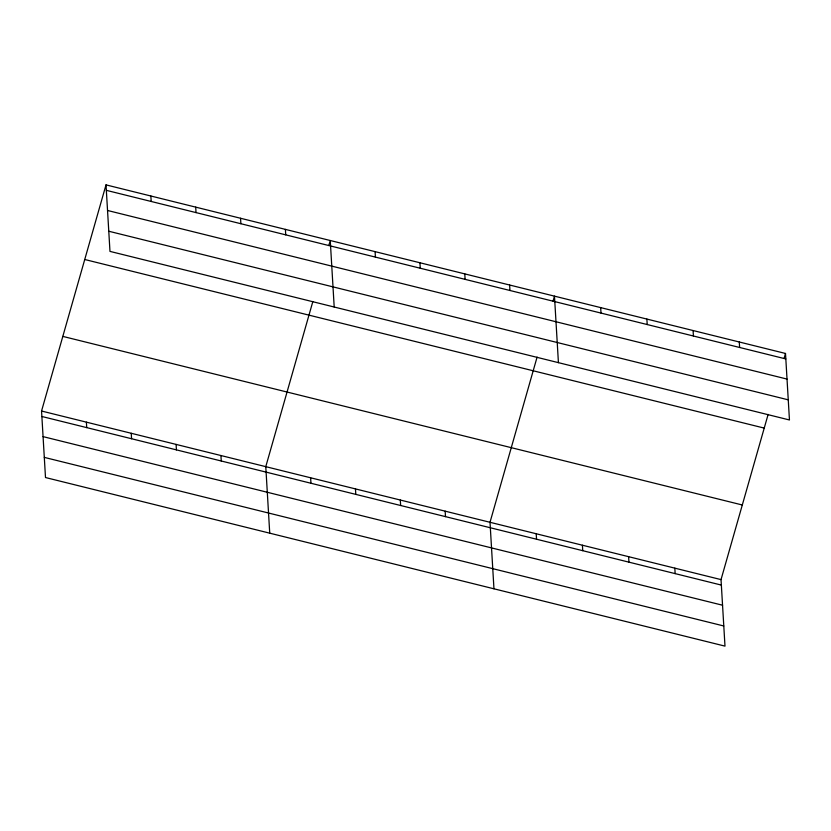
<?xml version="1.0" encoding="UTF-8"?>
<svg xmlns="http://www.w3.org/2000/svg" width="831" height="831" viewBox="0 0 831 831"><rect width="100%" height="100%" fill="white"/><g stroke="black" fill="none" stroke-linecap="round" stroke-linejoin="round"><path stroke-width="1.25" d="M768.124 414.42L721.028 579.612L724.985 646.123L45.497 477.534L41.55 411.023L106.015 184.877L785.503 353.466L789.45 419.977L109.972 251.388L106.015 184.877M312.872 301.456L265.775 466.658L269.732 533.17M328.827 245.488L330.25 240.512L334.197 307.023M537.096 357.091L490.01 522.294L493.957 588.805M553.062 301.123L554.474 296.148L558.422 362.659M784.08 358.441L785.503 353.466M106.337 190.341L785.825 358.94M107.542 210.482L787.019 379.081M108.768 231.236L788.255 399.836M84.741 259.501L764.229 428.1M62.824 336.399L742.301 504.988M41.55 411.023L721.028 579.612M41.872 416.487L721.36 585.086M43.067 436.628L722.555 605.228M44.303 457.382L723.791 625.982M739.289 342.008L739.621 347.472M693.085 330.541L693.418 336.004M674.824 568.155L675.156 573.619M646.882 319.073L647.214 324.547M628.62 556.687L628.942 562.151M600.678 307.615L601 313.079M582.417 545.219L582.739 550.693M536.213 533.762L536.535 539.226M509.632 285.023L509.954 290.486M464.778 273.898L465.111 279.361M445.167 511.169L445.489 516.633M419.935 262.762L420.257 268.236M400.313 500.044L400.646 505.508M375.093 251.637L375.415 257.101M355.471 488.908L355.793 494.383M310.628 477.783L310.95 483.247M285.397 229.387L285.729 234.851M240.554 218.262L240.876 223.726M220.932 455.533L221.254 460.997M195.711 207.127L196.033 212.601M176.089 444.408L176.411 449.872M150.858 196.002L151.19 201.466M131.246 433.273L131.568 438.747M86.393 422.148L86.725 427.612"/></g></svg>
